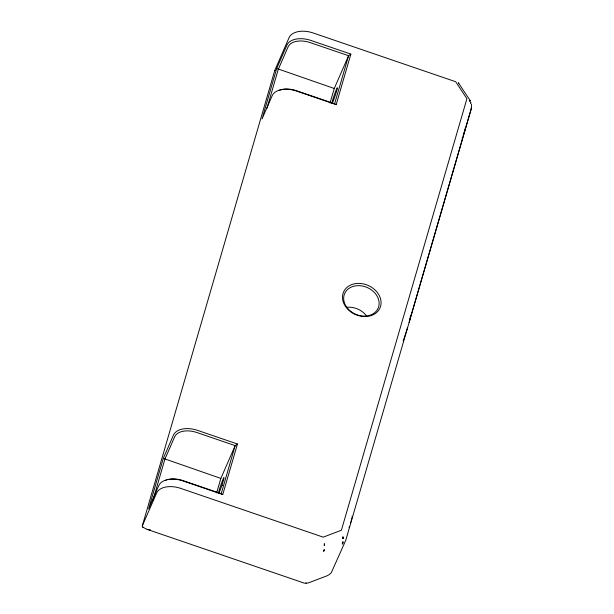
<?xml version="1.0" encoding="UTF-8"?>
<svg xmlns="http://www.w3.org/2000/svg" width="614" height="614" viewBox="0 0 614 614"><rect width="100%" height="100%" fill="white"/><g stroke="black" fill="none" stroke-linecap="round" stroke-linejoin="round"><path stroke-width="0.92" d="M409.676 320.378L410.636 315.235M142.31 525.822L156.631 493.05A20.3 12.18 16.2 0 1 180.708 488.383L323.248 537.158L341.399 530.235L466.916 98.708L455.703 81.739L313.163 32.972A20.3 12.18 16.2 0 0 289.087 37.638L274.773 70.403L142.31 525.822L142.701 527.157L147.084 529.352L304.206 583.1L308.205 582.97L326.832 575.894L329.204 574.65L331.33 572.639L345.743 540.351L471.26 108.816L471.56 104.173M163.309 458.374L148.611 508.906L158.803 485.559A20.3 12.18 16.2 0 1 182.88 480.9L222.759 494.546L237.457 444.014L197.578 430.368A20.3 12.18 16.2 0 0 173.501 435.027L163.309 458.374L220.856 478.406L235.17 445.634L237.457 444.014M276.714 68.469L262.017 119.001L272.217 95.654A20.3 12.18 16.2 0 1 296.293 90.987L336.173 104.633L350.87 54.101L310.991 40.455A20.3 12.18 16.2 0 0 286.915 45.121L276.714 68.469L334.262 88.493L348.583 55.72L350.87 54.101M153.009 500.034L164.867 459.249L174.675 436.8A18.681 11.205 16.2 0 1 196.825 432.509L235.17 445.634L221.201 493.671L222.759 494.546M266.944 108.31L278.28 69.336L288.081 46.894A18.681 11.205 16.2 0 1 310.231 42.604L348.583 55.72L334.607 103.758L336.173 104.633M216.635 492.904L220.856 478.406M330.048 102.998L334.262 88.493M409.116 322.289L471.422 108.072M407.558 327.815L403.191 341.069M305.902 583.292L306.294 583.3M150.622 530.02L147.084 529.352M274.773 70.403L275.525 70.495M142.701 527.157L143.453 527.242M334.607 103.758L296.263 90.642A18.681 11.205 16.2 0 0 278.733 90.573M221.201 493.671L182.857 480.547A18.681 11.205 16.2 0 0 167.729 479.611M469.925 101.103L469.326 100.581M469.357 100.803L469.963 101.379M458.896 83.458L458.328 82.76L470.324 100.773L470.109 100.42M470.577 102.408L470.869 102.876L470.585 102.216M470.501 102.883L470.777 103.505M331.852 103.298A8.527 0.53 -71.1 0 1 335.866 90.757A8.527 0.53 -71.1 0 1 336.633 91.156A8.527 0.53 -71.1 0 1 332.136 103.444M218.423 493.41A8.527 0.53 -71.1 0 1 222.306 481.046A8.527 0.53 -71.1 0 1 223.281 480.877A8.527 0.53 -71.1 0 1 218.73 493.357M346.887 307.315A18.274 14.575 23.6 0 1 367.065 316.671M222.468 485.628A6.9 0.43 -71.1 0 1 222.667 485.06M343.602 537.404A11.773 0.729 -71.1 0 1 343.149 538.401M465.473 127.413A13.401 0.829 -71.1 0 1 465.074 129.155M464.882 129.892A13.401 0.829 -71.1 0 1 463.839 133.468M463.524 134.481A13.401 0.829 -71.1 0 1 463.194 135.533M462.48 137.705A13.401 0.829 -71.1 0 1 462.112 138.81M352.144 516.236A13.401 0.829 -71.1 0 1 352.137 516.911M351.968 517.825A13.401 0.829 -71.1 0 1 351.477 519.805M351.254 520.611A13.401 0.829 -71.1 0 1 351.001 521.478M350.732 522.399A13.401 0.829 -71.1 0 1 350.433 523.374M349.435 526.52A13.401 0.829 -71.1 0 1 349.074 527.618M165.32 480.486A18.681 11.205 16.2 0 1 166.478 480.01M342.681 541.955L343.126 542.062L342.681 541.955M324.353 549.875L323.724 550.267L324.353 549.875M342.505 542.953L342.965 542.937L342.505 542.953M324.108 550.796L323.486 551.088L324.108 550.796M342.259 543.881L342.742 543.751L342.259 543.881M343.142 538.017L342.796 538.539L343.142 538.017M342.996 536.905L342.704 537.288L342.996 536.905M324.522 543.958L324.154 544.081L324.522 543.958M324.629 545.094L324.207 545.232L324.629 545.094M347.171 307.829A18.274 14.575 23.6 0 0 377.679 309.126A18.274 14.575 23.6 0 0 359.328 285.663A18.274 14.575 23.6 0 0 347.171 307.829M346.304 307.553A19.901 15.872 23.6 0 0 379.513 308.957A19.901 15.872 23.6 0 0 359.535 283.415A19.901 15.872 23.6 0 0 346.304 307.553"/></g></svg>
